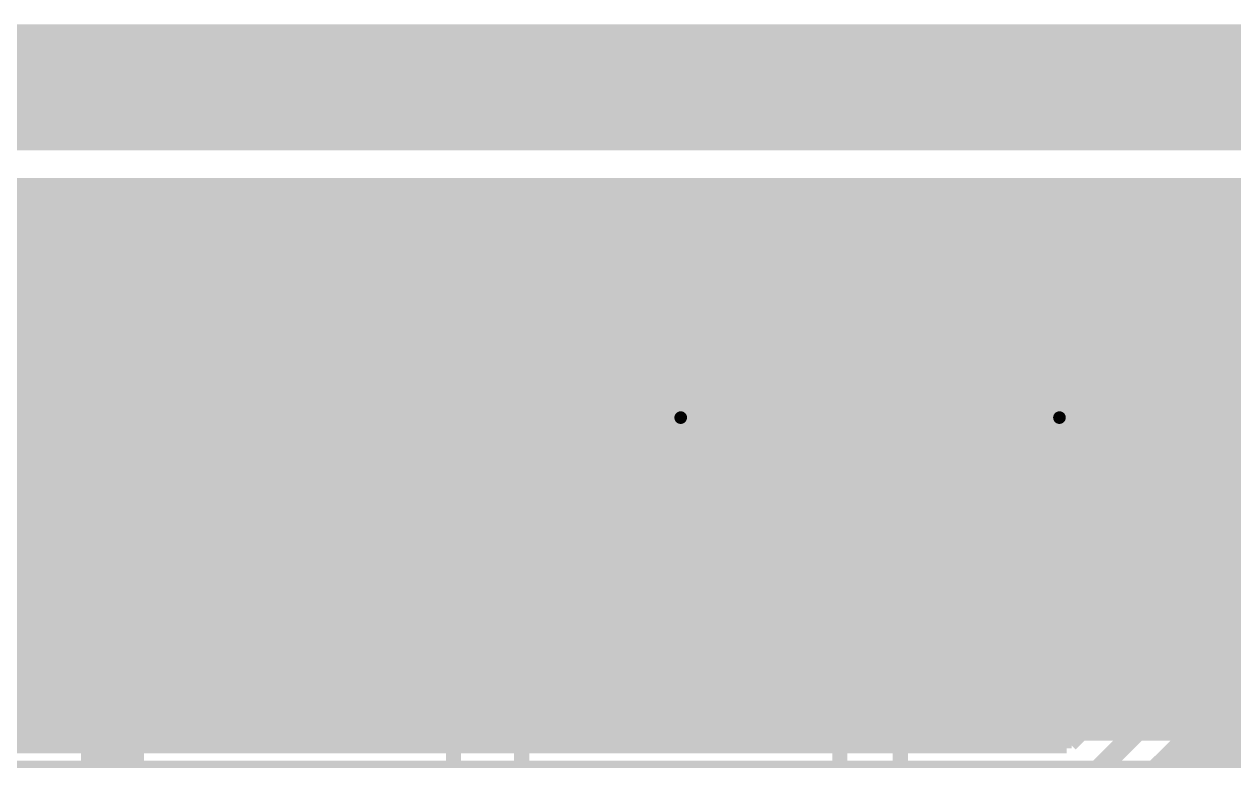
# Model space of a CAD drawing. Extents: x -1 to 119, y -42 to 51.
# Drawn here: x 76.58 to 88.75, y 43.28 to 50.7 of the extents above; entities that cross this region are included whole.
import ezdxf

# ---------------------------------------------------------------- set-up
doc = ezdxf.new("R2010")
doc.units = 0
doc.header["$MEASUREMENT"] = 0
doc.layers.get('0').update_dxf_attribs({"linetype": 'CONTINUOUS'})
for name, color, linetype in [('22-304-0_BOT', 7, 'CONTINUOUS'), ('22-304-0_DRD', 7, 'CONTINUOUS'), ('22-304-0_GND', 6, 'CONTINUOUS'), ('22-304-0_IN1', 4, 'CONTINUOUS'), ('22-304-0_SMT', 5, 'CONTINUOUS'), ('22-304-0_SPT', 10, 'CONTINUOUS'), ('22-304-0_SST', 14, 'CONTINUOUS'), ('22-304-0_TOP', 9, 'CONTINUOUS'), ('THRUHOLE_TAP', 11, 'CONTINUOUS')]:
    doc.layers.add(name, color=color, linetype=linetype)

# ---------------------------------------------------------------- blocks, each defined once
blk = doc.blocks.new('ROUND_60')
at = {"const_width": 0.35052}
blk.add_lwpolyline([(-0.17526, 0, 1), (0.17526, 0, 1)], format="xyb", close=True, dxfattribs=at)
blk = doc.blocks.new('ROUND_64')
at = {"const_width": 0.35052}
blk.add_lwpolyline([(-0.17526, 0, 1), (0.17526, 0, 1)], format="xyb", close=True, dxfattribs=at)
blk = doc.blocks.new('ROUND_81')
at = {"const_width": 0.0635}
blk.add_lwpolyline([(-0.03175, 0, 1), (0.03175, 0, 1)], format="xyb", close=True, dxfattribs=at)
blk = doc.blocks.new('RECTANGLE_7')
blk.add_solid([(1.12522, 1.14935), (1.12522, -1.14935), (-1.12522, 1.14935), (-1.12522, -1.14935)])
blk = doc.blocks.new('RECTANGLE_43')
blk.add_solid([(2.0066, 0.8636), (2.0066, -0.8636), (-2.0066, 0.8636), (-2.0066, -0.8636)])
blk = doc.blocks.new('ROUND_87')
at = {"const_width": 0.10033}
blk.add_lwpolyline([(-0.050164, 0, 1), (0.050164, 0, 1)], format="xyb", close=True, dxfattribs=at)

msp = doc.modelspace()

# ---------------------------------------------------------------- linework, layer by layer
at = {"layer": '22-304-0_BOT'}
for points, const_width in [([(17.87398, 46.71822), (17.87398, 47.59198), (19.05, 48.768), (28.448, 48.768), (33.02, 44.196), (41.402, 44.196), (42.164, 44.958), (47.879, 44.958), (48.641, 44.196), (58.42, 44.196), (59.182, 44.958), (87.884, 44.958), (89.154, 46.228), (99.822, 46.228), (103.886, 42.164), (103.886, 39.243), (106.045, 37.084), (106.045, 34.544), (106.934, 33.655), (107.061, 33.528), (110.109, 33.528), (110.6805, 34.0995), (112.395, 34.0995)], 0.635), ([(116.967, 49.022), (29.1084, 49.022)], 0.254), ([(76.454, 49.022), (76.454, 45.6057)], 0.254), ([(76.6826, 49.022), (76.6826, 45.6057)], 0.254), ([(76.9112, 49.022), (76.9112, 45.6057)], 0.254), ([(77.1398, 49.022), (77.1398, 45.6057)], 0.254), ([(77.3684, 49.022), (77.3684, 45.6057)], 0.254), ([(77.597, 49.022), (77.597, 45.6057)], 0.254), ([(77.8256, 49.022), (77.8256, 45.6057)], 0.254), ([(78.0542, 49.022), (78.0542, 45.6057)], 0.254), ([(78.2828, 49.022), (78.2828, 45.6057)], 0.254), ([(78.5114, 49.022), (78.5114, 45.6057)], 0.254), ([(78.74, 49.022), (78.74, 45.6057)], 0.254), ([(78.9686, 49.022), (78.9686, 45.6057)], 0.254), ([(79.1972, 49.022), (79.1972, 45.6057)], 0.254), ([(79.4258, 49.022), (79.4258, 45.6057)], 0.254), ([(79.6544, 49.022), (79.6544, 45.6057)], 0.254), ([(79.883, 49.022), (79.883, 45.6057)], 0.254), ([(80.1116, 49.022), (80.1116, 45.6057)], 0.254), ([(80.3402, 49.022), (80.3402, 45.6057)], 0.254), ([(80.5688, 49.022), (80.5688, 45.6057)], 0.254), ([(80.7974, 49.022), (80.7974, 45.6057)], 0.254), ([(81.026, 49.022), (81.026, 45.6057)], 0.254), ([(81.2546, 49.022), (81.2546, 45.6057)], 0.254), ([(81.4832, 49.022), (81.4832, 45.6057)], 0.254), ([(81.7118, 49.022), (81.7118, 45.6057)], 0.254), ([(81.9404, 49.022), (81.9404, 45.6057)], 0.254), ([(82.169, 49.022), (82.169, 45.6057)], 0.254), ([(82.3976, 49.022), (82.3976, 45.6057)], 0.254), ([(82.6262, 49.022), (82.6262, 45.6057)], 0.254), ([(82.8548, 49.022), (82.8548, 45.6057)], 0.254), ([(83.0834, 49.022), (83.0834, 45.6057)], 0.254), ([(83.312, 49.022), (83.312, 45.6057)], 0.254), ([(83.5406, 49.022), (83.5406, 45.6057)], 0.254), ([(83.7692, 49.022), (83.7692, 45.6057)], 0.254), ([(83.9978, 49.022), (83.9978, 45.6057)], 0.254), ([(84.2264, 49.022), (84.2264, 45.6057)], 0.254), ([(84.455, 49.022), (84.455, 45.6057)], 0.254), ([(84.6836, 49.022), (84.6836, 45.6057)], 0.254), ([(84.9122, 49.022), (84.9122, 45.6057)], 0.254), ([(85.1408, 49.022), (85.1408, 45.6057)], 0.254), ([(85.3694, 49.022), (85.3694, 45.6057)], 0.254), ([(85.598, 49.022), (85.598, 45.6057)], 0.254), ([(85.8266, 49.022), (85.8266, 45.6057)], 0.254), ([(86.0552, 49.022), (86.0552, 45.6057)], 0.254), ([(86.2838, 49.022), (86.2838, 45.6057)], 0.254), ([(86.5124, 49.022), (86.5124, 45.6057)], 0.254), ([(86.741, 49.022), (86.741, 45.6057)], 0.254), ([(86.9696, 49.022), (86.9696, 45.6057)], 0.254), ([(87.1982, 49.022), (87.1982, 45.6057)], 0.254), ([(87.4268, 49.022), (87.4268, 45.6057)], 0.254), ([(87.6554, 49.022), (87.6554, 45.6438)], 0.254), ([(87.884, 49.022), (87.884, 45.8724)], 0.254), ([(88.1126, 49.022), (88.1126, 46.101)], 0.254), ([(88.3412, 49.022), (88.3412, 46.3296)], 0.254), ([(88.5698, 49.022), (88.5698, 46.5582)], 0.254), ([(88.7984, 49.022), (88.7984, 46.76902)], 0.254), ([(104.3813, 48.7934), (29.337, 48.7934)], 0.254), ([(104.3813, 48.5648), (55.42534, 48.5648)], 0.254), ([(104.3813, 48.3362), (55.70728, 48.3362)], 0.254), ([(104.3813, 48.1076), (55.85968, 48.1076)], 0.254), ([(104.3813, 47.879), (55.9435, 47.879)], 0.254), ([(104.3813, 47.6504), (55.97398, 47.6504)], 0.254), ([(104.3813, 47.4218), (55.95366, 47.4218)], 0.254), ([(104.3813, 47.1932), (55.88254, 47.1932)], 0.254), ([(104.3813, 46.9646), (55.74792, 46.9646)], 0.254), ([(88.75268, 46.736), (55.50662, 46.736)], 0.254), ([(88.68918, 46.67758), (87.61476, 45.6057)], 0.254), ([(88.51646, 46.5074), (31.623, 46.5074)], 0.254), ([(88.28786, 46.2788), (31.8516, 46.2788)], 0.254), ([(88.05926, 46.0502), (32.0802, 46.0502)], 0.254), ([(87.83066, 45.8216), (32.3088, 45.8216)], 0.254), ([(87.61476, 45.6057), (59.182, 45.6057)], 0.254), ([(15.875, 44.71924), (15.875, 44.196), (17.018, 43.053), (87.249, 43.053), (89.281, 45.085), (97.917, 45.085), (100.965, 42.037), (100.965, 39.116)], 0.2032), ([(89.4588, 44.6532), (87.55888, 42.75328)], 0.254), ([(87.884, 44.3103), (59.4487, 44.3103)], 0.254), ([(76.454, 44.3103), (76.454, 43.4848)], 0.254), ([(76.6826, 44.3103), (76.6826, 43.4848)], 0.254), ([(76.9112, 44.3103), (76.9112, 43.4848)], 0.254), ([(77.1398, 44.3103), (77.1398, 43.4848)], 0.254), ([(77.3684, 44.3103), (77.3684, 43.4848)], 0.254), ([(77.597, 44.3103), (77.597, 43.4848)], 0.254), ([(77.8256, 44.3103), (77.8256, 43.4848)], 0.254), ([(78.0542, 44.3103), (78.0542, 43.4848)], 0.254), ([(78.2828, 44.3103), (78.2828, 43.4848)], 0.254), ([(78.5114, 44.3103), (78.5114, 43.4848)], 0.254), ([(78.74, 44.3103), (78.74, 43.4848)], 0.254), ([(78.9686, 44.3103), (78.9686, 43.4848)], 0.254), ([(79.1972, 44.3103), (79.1972, 43.4848)], 0.254), ([(79.4258, 44.3103), (79.4258, 43.4848)], 0.254), ([(79.6544, 44.3103), (79.6544, 43.4848)], 0.254), ([(79.883, 44.3103), (79.883, 43.4848)], 0.254), ([(80.1116, 44.3103), (80.1116, 43.4848)], 0.254), ([(80.3402, 44.3103), (80.3402, 43.4848)], 0.254), ([(80.5688, 44.3103), (80.5688, 43.4848)], 0.254), ([(80.7974, 44.3103), (80.7974, 43.4848)], 0.254), ([(81.026, 44.3103), (81.026, 43.4848)], 0.254), ([(81.2546, 44.3103), (81.2546, 43.4848)], 0.254), ([(81.4832, 44.3103), (81.4832, 43.4848)], 0.254), ([(81.7118, 44.3103), (81.7118, 43.4848)], 0.254), ([(81.9404, 44.3103), (81.9404, 43.4848)], 0.254), ([(82.169, 44.3103), (82.169, 43.4848)], 0.254), ([(82.3976, 44.3103), (82.3976, 43.4848)], 0.254), ([(82.6262, 44.3103), (82.6262, 43.4848)], 0.254), ([(82.8548, 44.3103), (82.8548, 43.4848)], 0.254), ([(83.0834, 44.3103), (83.0834, 43.4848)], 0.254), ([(83.312, 44.3103), (83.312, 43.4848)], 0.254), ([(83.5406, 44.3103), (83.5406, 43.4848)], 0.254), ([(83.7692, 44.3103), (83.7692, 43.4848)], 0.254), ([(83.9978, 44.3103), (83.9978, 43.4848)], 0.254), ([(84.2264, 44.3103), (84.2264, 43.4848)], 0.254), ([(84.455, 44.3103), (84.455, 43.4848)], 0.254), ([(84.6836, 44.3103), (84.6836, 43.4848)], 0.254), ([(84.9122, 44.3103), (84.9122, 43.4848)], 0.254), ([(85.1408, 44.3103), (85.1408, 43.4848)], 0.254), ([(85.3694, 44.3103), (85.3694, 43.4848)], 0.254), ([(85.598, 44.3103), (85.598, 43.4848)], 0.254), ([(85.8266, 44.3103), (85.8266, 43.4848)], 0.254), ([(86.0552, 44.3103), (86.0552, 43.4848)], 0.254), ([(86.2838, 44.3103), (86.2838, 43.4848)], 0.254), ([(86.5124, 44.3103), (86.5124, 43.4848)], 0.254), ([(86.741, 44.3103), (86.741, 43.4848)], 0.254), ([(86.9696, 44.3103), (86.9696, 43.4848)], 0.254), ([(87.8967, 44.3103), (87.06866, 43.4848)], 0.254), ([(87.1982, 44.3103), (87.1982, 43.6118)], 0.254), ([(87.4268, 44.3103), (87.4268, 43.8404)], 0.254), ([(87.6554, 44.3103), (87.6554, 44.069)], 0.254), ([(87.80526, 44.2214), (59.3598, 44.2214)], 0.254), ([(87.57666, 43.9928), (59.1312, 43.9928)], 0.254), ([(89.56294, 43.9928), (88.7984, 43.9928)], 0.254), ([(88.7984, 43.99026), (88.7984, 31.7373)], 0.254), ([(87.34806, 43.7642), (58.9026, 43.7642)], 0.254), ([(89.49436, 43.7642), (88.5698, 43.7642)], 0.254), ([(88.5698, 43.76166), (88.5698, 31.7373)], 0.254), ([(87.11946, 43.5356), (17.145, 43.5356)], 0.254), ([(87.06866, 43.4848), (17.1958, 43.4848)], 0.254), ([(89.50706, 43.5356), (88.3412, 43.5356)], 0.254), ([(88.3412, 43.53306), (88.3412, 31.7373)], 0.254), ([(89.60612, 43.307), (88.1126, 43.307)], 0.254), ([(88.1126, 43.30446), (88.1126, 31.7373)], 0.254)]:
    msp.add_lwpolyline(points, dxfattribs=dict(at, const_width=const_width))
at = {"layer": '22-304-0_BOT', "const_width": 0.254}
msp.add_lwpolyline([(89.154, 46.8757, 0.1989129), (88.69601, 46.68599)], format="xyb", dxfattribs=at)
msp.add_lwpolyline([(89.154, 46.8757, 0.1989129), (88.69601, 46.68599)], format="xyb", dxfattribs=at)
at = {"layer": '22-304-0_DRD'}
for points, const_width in [([(117.99062, 0), (0, 0), (0, 50.06086), (117.99062, 50.06086), (117.99062, 0)], 1.27), ([(88.265, 48.387), (88.265, 47.117)], 0.254), ([(89.535, 48.387), (88.265, 48.387)], 0.254), ([(89.535, 48.387), (88.265, 47.117)], 0.254), ([(89.535, 47.117), (88.265, 48.387)], 0.254), ([(82.55, 47.371), (82.55, 46.101)], 0.254), ([(83.82, 47.371), (82.55, 47.371)], 0.254), ([(83.82, 47.371), (82.55, 46.101)], 0.254), ([(83.82, 46.101), (82.55, 47.371)], 0.254), ([(82.55, 47.371), (82.55, 46.101)], 0.254), ([(83.82, 47.371), (82.55, 47.371)], 0.254), ([(83.82, 47.371), (82.55, 46.101)], 0.254), ([(83.82, 46.101), (82.55, 47.371)], 0.254), ([(83.82, 46.101), (83.82, 47.371)], 0.254), ([(83.82, 46.101), (83.82, 47.371)], 0.254), ([(86.36, 47.371), (86.36, 46.101)], 0.254), ([(87.63, 47.371), (86.36, 47.371)], 0.254), ([(87.63, 47.371), (86.36, 46.101)], 0.254), ([(87.63, 46.101), (86.36, 47.371)], 0.254), ([(86.36, 47.371), (86.36, 46.101)], 0.254), ([(87.63, 47.371), (86.36, 47.371)], 0.254), ([(87.63, 47.371), (86.36, 46.101)], 0.254), ([(87.63, 46.101), (86.36, 47.371)], 0.254), ([(87.63, 46.101), (87.63, 47.371)], 0.254), ([(87.63, 46.101), (87.63, 47.371)], 0.254), ([(88.265, 47.117), (89.535, 47.117)], 0.254), ([(82.55, 46.101), (83.82, 46.101)], 0.254), ([(82.55, 46.101), (83.82, 46.101)], 0.254), ([(86.36, 46.101), (87.63, 46.101)], 0.254), ([(86.36, 46.101), (87.63, 46.101)], 0.254)]:
    msp.add_lwpolyline(points, dxfattribs=dict(at, const_width=const_width))
at = {"layer": '22-304-0_GND', "const_width": 1.27}
msp.add_lwpolyline([(117.99062, 0), (0, 0), (0, 50.06086), (117.99062, 50.06086), (117.99062, 0)], dxfattribs=at)
at = {"layer": '22-304-0_IN1'}
for points, const_width in [([(104.58196, 49.022), (14.72692, 49.022)], 0.254), ([(76.6318, 49.022), (76.6318, 43.6118)], 0.254), ([(76.8604, 49.022), (76.8604, 43.6118)], 0.254), ([(77.089, 49.022), (77.089, 43.6118)], 0.254), ([(77.3176, 49.022), (77.3176, 43.6118)], 0.254), ([(77.5462, 49.022), (77.5462, 43.6118)], 0.254), ([(77.7748, 49.022), (77.7748, 43.6118)], 0.254), ([(78.0034, 49.022), (78.0034, 43.6118)], 0.254), ([(78.232, 49.022), (78.232, 43.6118)], 0.254), ([(78.4606, 49.022), (78.4606, 43.6118)], 0.254), ([(78.6892, 49.022), (78.6892, 43.6118)], 0.254), ([(78.9178, 49.022), (78.9178, 43.6118)], 0.254), ([(79.1464, 49.022), (79.1464, 43.6118)], 0.254), ([(79.375, 49.022), (79.375, 43.6118)], 0.254), ([(79.6036, 49.022), (79.6036, 43.6118)], 0.254), ([(79.8322, 49.022), (79.8322, 43.6118)], 0.254), ([(80.0608, 49.022), (80.0608, 43.6118)], 0.254), ([(80.2894, 49.022), (80.2894, 43.6118)], 0.254), ([(80.518, 49.022), (80.518, 43.6118)], 0.254), ([(80.7466, 49.022), (80.7466, 43.6118)], 0.254), ([(80.9752, 49.022), (80.9752, 43.6118)], 0.254), ([(81.2038, 49.022), (81.2038, 43.6118)], 0.254), ([(81.4324, 49.022), (81.4324, 43.6118)], 0.254), ([(81.661, 49.022), (81.661, 43.6118)], 0.254), ([(81.8896, 49.022), (81.8896, 43.6118)], 0.254), ([(82.1182, 49.022), (82.1182, 43.6118)], 0.254), ([(82.3468, 49.022), (82.3468, 43.6118)], 0.254), ([(82.5754, 49.022), (82.5754, 47.03572)], 0.254), ([(82.804, 49.022), (82.804, 47.29988)], 0.254), ([(83.0326, 49.022), (83.0326, 47.39894)], 0.254), ([(83.2612, 49.022), (83.2612, 47.41164)], 0.254), ([(83.4898, 49.022), (83.4898, 47.34306)], 0.254), ([(83.7184, 49.022), (83.7184, 47.15764)], 0.254), ([(83.947, 49.022), (83.947, 43.6118)], 0.254), ([(84.1756, 49.022), (84.1756, 43.6118)], 0.254), ([(84.4042, 49.022), (84.4042, 43.6118)], 0.254), ([(84.6328, 49.022), (84.6328, 43.6118)], 0.254), ([(84.8614, 49.022), (84.8614, 43.6118)], 0.254), ([(85.09, 49.022), (85.09, 43.6118)], 0.254), ([(85.3186, 49.022), (85.3186, 43.6118)], 0.254), ([(85.5472, 49.022), (85.5472, 43.6118)], 0.254), ([(85.7758, 49.022), (85.7758, 43.6118)], 0.254), ([(86.0044, 49.022), (86.0044, 43.6118)], 0.254), ([(86.233, 49.022), (86.233, 43.6118)], 0.254), ([(86.4616, 49.022), (86.4616, 47.15764)], 0.254), ([(86.6902, 49.022), (86.6902, 47.34306)], 0.254), ([(86.9188, 49.022), (86.9188, 47.41164)], 0.254), ([(87.1474, 49.022), (87.1474, 47.39894)], 0.254), ([(87.376, 49.022), (87.376, 47.29988)], 0.254), ([(87.6046, 49.022), (87.6046, 47.03572)], 0.254), ([(87.8332, 49.022), (87.8332, 43.6118)], 0.254), ([(88.0618, 49.022), (88.0618, 43.6118)], 0.254), ([(88.2904, 49.022), (88.2904, 48.05172)], 0.254), ([(88.519, 49.022), (88.519, 48.31588)], 0.254), ([(88.7476, 49.022), (88.7476, 48.41494)], 0.254), ([(104.58196, 48.8188), (14.77518, 48.8188)], 0.254), ([(104.58196, 48.5902), (55.37708, 48.5902)], 0.254), ([(88.59774, 48.3616), (55.68442, 48.3616)], 0.254), ([(88.33612, 48.133), (55.84698, 48.133)], 0.254), ([(88.23706, 47.9044), (55.93588, 47.9044)], 0.254), ([(88.22436, 47.6758), (55.97144, 47.6758)], 0.254), ([(88.2904, 47.44974), (88.2904, 43.6118)], 0.254), ([(88.29294, 47.4472), (59.81192, 47.4472)], 0.254), ([(82.70494, 47.2186), (59.94908, 47.2186)], 0.254), ([(86.51494, 47.2186), (83.66252, 47.2186)], 0.254), ([(88.47836, 47.2186), (87.47252, 47.2186)], 0.254), ([(88.519, 47.18812), (88.519, 43.6118)], 0.254), ([(88.7476, 47.08906), (88.7476, 43.6118)], 0.254), ([(82.55508, 46.99), (59.98972, 46.99)], 0.254), ([(86.36508, 46.99), (83.81492, 46.99)], 0.254), ([(112.395, 46.99), (87.62492, 46.99)], 0.254), ([(82.50428, 46.7614), (59.94908, 46.7614)], 0.254), ([(86.31428, 46.7614), (83.86318, 46.7614)], 0.254), ([(111.89208, 46.7614), (87.67318, 46.7614)], 0.254), ([(82.53476, 46.5328), (59.81192, 46.5328)], 0.254), ([(86.34476, 46.5328), (83.8327, 46.5328)], 0.254), ([(111.59236, 46.5328), (87.6427, 46.5328)], 0.254), ([(82.5754, 46.43374), (82.5754, 43.6118)], 0.254), ([(87.6046, 46.43374), (87.6046, 43.6118)], 0.254), ([(82.65922, 46.3042), (20.89658, 46.3042)], 0.254), ([(86.46922, 46.3042), (83.71078, 46.3042)], 0.254), ([(83.7184, 46.31436), (83.7184, 43.6118)], 0.254), ([(86.4616, 46.31436), (86.4616, 43.6118)], 0.254), ([(111.379, 46.3042), (87.52078, 46.3042)], 0.254), ([(82.804, 46.17212), (82.804, 43.6118)], 0.254), ([(83.4898, 46.12894), (83.4898, 43.6118)], 0.254), ([(86.6902, 46.12894), (86.6902, 43.6118)], 0.254), ([(87.376, 46.17212), (87.376, 43.6118)], 0.254), ([(83.02244, 46.0756), (54.45252, 46.0756)], 0.254), ([(83.0326, 46.07306), (83.0326, 43.6118)], 0.254), ([(83.2612, 46.06036), (83.2612, 43.6118)], 0.254), ([(86.83244, 46.0756), (83.34502, 46.0756)], 0.254), ([(86.9188, 46.06036), (86.9188, 43.6118)], 0.254), ([(87.1474, 46.07306), (87.1474, 43.6118)], 0.254), ([(111.21898, 46.0756), (87.15502, 46.0756)], 0.254), ([(111.0996, 45.847), (54.60492, 45.847)], 0.254), ([(99.27336, 45.6184), (54.65318, 45.6184)], 0.254), ([(99.08794, 45.3898), (54.6227, 45.3898)], 0.254), ([(99.01936, 45.1612), (54.50078, 45.1612)], 0.254), ([(99.03206, 44.9326), (54.13502, 44.9326)], 0.254), ([(99.13112, 44.704), (29.20492, 44.704)], 0.254), ([(99.39274, 44.4754), (62.13602, 44.4754)], 0.254), ([(89.78138, 44.2468), (62.50178, 44.2468)], 0.254), ([(89.57564, 44.0182), (62.6237, 44.0182)], 0.254), ([(89.4969, 43.7896), (62.65418, 43.7896)], 0.254), ([(90.17, 43.688), (89.662, 43.18), (67.691, 43.18), (67.564, 43.053), (29.972, 43.053), (20.447, 33.528), (16.383, 33.528), (14.605, 31.75), (14.605, 28.448), (15.24, 27.813), (15.24, 25.4), (16.764, 23.876), (16.764, 17.78), (18.4912, 16.0528), (19.812, 16.0528)], 0.2032), ([(89.48166, 43.6118), (67.691, 43.6118)], 0.254)]:
    msp.add_lwpolyline(points, dxfattribs=dict(at, const_width=const_width))
at = {"layer": '22-304-0_IN1', "const_width": 0.254}
for points in [[(88.9, 48.43272, 0.4142136), (88.21928, 47.752)], [(88.21928, 47.752, 0.4142136), (88.9, 47.07128)], [(83.185, 47.41672, 0.4142136), (82.50428, 46.736)], [(83.86572, 46.736, 0.4142136), (83.185, 47.41672)], [(86.995, 47.41672, 0.4142136), (86.31428, 46.736)], [(87.67572, 46.736, 0.4142136), (86.995, 47.41672)], [(82.50428, 46.736, 0.4142136), (83.185, 46.05528)], [(83.185, 46.05528, 0.4142136), (83.86572, 46.736)], [(86.31428, 46.736, 0.4142136), (86.995, 46.05528)], [(86.995, 46.05528, 0.4142136), (87.67572, 46.736)]]:
    msp.add_lwpolyline(points, format="xyb", dxfattribs=at)
at = {"layer": '22-304-0_SST', "const_width": 0.1524}
for points in [[(82.28076, 48.38954), (81.43494, 48.38954), (81.26476, 48.4505), (81.26476, 48.8061), (81.43494, 48.86452), (82.28076, 48.86452)], [(82.79892, 48.16602), (82.62874, 48.22444), (82.62874, 48.58004), (82.79892, 48.641), (83.4771, 48.641), (83.64474, 48.58004), (83.64474, 48.22444), (83.4771, 48.16602)], [(86.48192, 48.16602), (86.31174, 48.22444), (86.31174, 48.58004), (86.48192, 48.641), (87.1601, 48.641), (87.32774, 48.58004), (87.32774, 48.22444), (87.1601, 48.16602)], [(81.26476, 47.67072), (81.26476, 47.90694)], [(81.26476, 47.7901), (82.28076, 47.7901), (82.11312, 47.90694)], [(82.9691, 47.32782), (82.9691, 47.8028), (83.64474, 47.56404), (83.64474, 47.4472), (82.62874, 47.4472)], [(86.6521, 47.32782), (86.6521, 47.8028), (87.32774, 47.56404), (87.32774, 47.4472), (86.31174, 47.4472)], [(74.041, 38.6334), (80.899, 38.6334), (80.899, 47.7266), (74.041, 47.7266), (74.041, 38.6334)], [(81.77276, 47.24654), (81.77276, 46.89094), (81.60512, 46.83252), (81.43494, 46.83252), (81.26476, 46.89094), (81.26476, 47.24654), (81.43494, 47.3075), (81.60512, 47.3075), (82.28076, 47.06874)], [(86.31174, 46.48962), (86.31174, 46.9646), (86.98992, 46.48962), (87.1601, 46.48962), (87.32774, 46.54804), (87.32774, 46.90364), (87.1601, 46.9646)], [(82.79892, 46.9646), (82.62874, 46.84522), (82.62874, 46.609), (82.79892, 46.48962), (82.9691, 46.48962), (83.30692, 46.72584), (83.64474, 46.48962), (83.64474, 46.9646)], [(81.88452, 39.54526), (81.5848, 39.54526), (81.5848, 45.54474), (81.88452, 45.54474)], [(84.48548, 39.54526), (84.7852, 39.54526), (84.7852, 45.54474), (84.48548, 45.54474)], [(85.69452, 39.54526), (85.3948, 39.54526), (85.3948, 45.54474), (85.69452, 45.54474)], [(88.29548, 39.54526), (88.5952, 39.54526), (88.5952, 45.54474), (88.29548, 45.54474)]]:
    msp.add_lwpolyline(points, dxfattribs=at)
at = {"layer": '22-304-0_TOP'}
for points, const_width in [([(14.097, 48.768), (14.351, 49.022), (94.488, 49.022), (95.8088, 47.7012), (95.885, 47.7012)], 0.2032), ([(83.185, 46.736), (83.185, 44.99356)], 0.254), ([(83.185, 46.736), (83.185, 44.99356)], 0.254), ([(86.995, 44.99356), (86.995, 46.736)], 0.254), ([(86.995, 44.99356), (86.995, 46.736)], 0.254), ([(71.755, 44.99356), (73.06056, 44.99356), (74.549, 46.482), (77.47, 46.482)], 0.635), ([(77.47, 46.482), (77.47, 39.878)], 0.635)]:
    msp.add_lwpolyline(points, dxfattribs=dict(at, const_width=const_width))

# ---------------------------------------------------------------- block references
at = {"layer": '22-304-0_BOT'}
for name, p in [('ROUND_60', (88.9, 47.752)), ('ROUND_64', (83.185, 46.736)), ('ROUND_64', (86.995, 46.736))]:
    msp.add_blockref(name, p, dxfattribs=at)
at = {"layer": '22-304-0_GND'}
for p in [(83.185, 46.736), (86.995, 46.736)]:
    msp.add_blockref('ROUND_81', p, dxfattribs=at)
at = {"layer": '22-304-0_IN1'}
for name, p in [('ROUND_60', (88.9, 47.752)), ('ROUND_64', (83.185, 46.736)), ('ROUND_64', (86.995, 46.736))]:
    msp.add_blockref(name, p, dxfattribs=at)
at = {"layer": '22-304-0_SMT'}
for name, p in [('RECTANGLE_43', (77.47, 46.482)), ('RECTANGLE_7', (83.185, 44.99356)), ('RECTANGLE_7', (86.995, 44.99356))]:
    msp.add_blockref(name, p, dxfattribs=at)
at = {"layer": '22-304-0_SPT'}
for name, p in [('RECTANGLE_43', (77.47, 46.482)), ('RECTANGLE_7', (83.185, 44.99356)), ('RECTANGLE_7', (86.995, 44.99356))]:
    msp.add_blockref(name, p, dxfattribs=at)
at = {"layer": '22-304-0_TOP'}
for name, p in [('ROUND_60', (88.9, 47.752)), ('RECTANGLE_43', (77.47, 46.482)), ('ROUND_60', (83.185, 46.736)), ('ROUND_60', (86.995, 46.736)), ('RECTANGLE_7', (83.185, 44.99356)), ('RECTANGLE_7', (86.995, 44.99356))]:
    msp.add_blockref(name, p, dxfattribs=at)
at = {"layer": 'THRUHOLE_TAP'}
for p in [(83.185, 46.736), (86.995, 46.736)]:
    msp.add_blockref('ROUND_87', p, dxfattribs=at)

doc.saveas('drawing.dxf')
